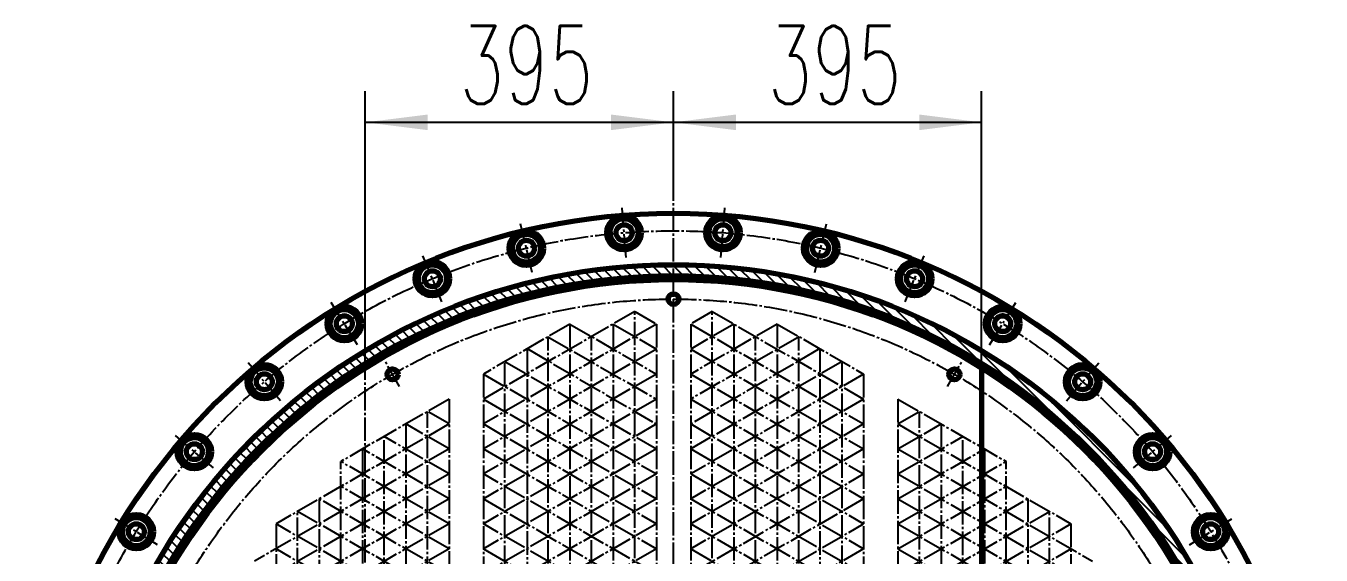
# Model space of a CAD drawing. Header units: millimetres. Extents: x -5940 to 5940, y -8410 to 8410.
# Drawn here: x -3833 to -2173, y -4803 to -4125 of the extents above; entities that cross this region are included whole.
import ezdxf

# ---------------------------------------------------------------- set-up
doc = ezdxf.new("R2010")
doc.units = ezdxf.units.MM
doc.linetypes.add('EB_DASHDOT', pattern=[39, 30, -3, 3, -3])
for name, color, linetype, lineweight in [('CAXA0', 7, 'Continuous', 70), ('CAXA1', 1, 'EB_DASHDOT', 25), ('CAXA3', 4, 'Continuous', 25), ('CAXA4', 3, 'Continuous', 25), ('CAXA5', 51, 'Continuous', 25)]:
    doc.layers.add(name, color=color, linetype=linetype, lineweight=lineweight)
doc.styles.add('机械', font='txt', dxfattribs={"width": 0.667, "bigfont": 'gbcbig.shx'})
doc.dimstyles.new('机械(5)', dxfattribs={"dimscale": 20, "dimtxt": 5, "dimasz": 4, "dimexe": 2, "dimexo": 0, "dimtad": 1, "dimdec": 1, "dimdsep": 46, "dimtxsty": '机械', "dimcen": 0, "dimdle": 5, "dimclrd": 256, "dimclre": 256, "dimclrt": 3, "dimazin": 2, "dimtfac": 1, "dimtdec": 3, "dimtmove": 0, "dimatfit": 3, "dimfxl": 0, "dimtolj": 1, "dimtzin": 0, "dimarcsym": 0})

# ---------------------------------------------------------------- blocks, each defined once
blk = doc.blocks.new('CAXBLOCK46')
at = {"layer": 'CAXA0', "color": 0, "linetype": 'Continuous', "lineweight": 25}
for p, q in [((-3030.6, -4445.4), (-3044.1, -4432)), ((-3017.5, -4445.1), (-3031.2, -4431.4)), ((-3004.2, -4444.9), (-3018.1, -4431.1)), ((-3003.5, -4432.2), (-3004.7, -4430.9)), ((-2990.6, -4445), (-3003.5, -4432.2)), ((-2976.8, -4445.4), (-2991.2, -4431)), ((-2962.7, -4446), (-2977.3, -4431.4)), ((-2948.3, -4447), (-2963.3, -4432)), ((-3151.2, -4459.6), (-3163, -4447.8)), ((-3139.9, -4457.4), (-3151.8, -4445.5)), ((-3128.4, -4455.4), (-3140.5, -4443.3)), ((-3116.8, -4453.5), (-3129, -4441.3)), ((-3105.1, -4451.8), (-3117.4, -4439.5)), ((-3093.1, -4450.3), (-3105.6, -4437.8)), ((-3081, -4448.9), (-3093.7, -4436.3)), ((-3068.7, -4447.8), (-3081.6, -4434.9)), ((-3056.2, -4446.8), (-3069.2, -4433.8)), ((-3043.5, -4446), (-3056.8, -4432.8)), ((-2933.6, -4448.2), (-2948.9, -4432.9)), ((-2918.6, -4449.7), (-2934.2, -4434.1)), ((-2903.2, -4451.7), (-2919.3, -4435.6)), ((-2887.4, -4454), (-2903.9, -4437.4)), ((-2871.2, -4456.7), (-2888.2, -4439.7)), ((-2854.6, -4459.8), (-2872.1, -4442.3)), ((-2837.4, -4463.5), (-2855.6, -4445.4)), ((-3215.9, -4475.6), (-3227.2, -4464.4)), ((-3205.5, -4472.6), (-3216.8, -4461.3)), ((-3194.9, -4469.8), (-3206.3, -4458.3)), ((-3184.2, -4467), (-3195.7, -4455.5)), ((-3173.3, -4464.4), (-3184.9, -4452.8)), ((-3162.3, -4461.9), (-3174, -4450.2)), ((-2819.7, -4467.8), (-2838.5, -4448.9)), ((-2801.3, -4472.7), (-2821, -4453)), ((-2782.2, -4478.3), (-2802.8, -4457.7)), ((-2762.3, -4484.7), (-2783.9, -4463.1)), ((-3266.4, -4492.5), (-3277.3, -4481.7)), ((-3256.6, -4488.9), (-3267.5, -4478)), ((-3246.6, -4485.4), (-3257.6, -4474.4)), ((-3236.5, -4482), (-3247.6, -4471)), ((-3226.3, -4478.8), (-3237.4, -4467.6)), ((-2741.4, -4492.2), (-2764.3, -4469.3)), ((-2719.3, -4500.8), (-2743.7, -4476.4)), ((-3304.7, -4508.1), (-3315.3, -4497.5)), ((-3295.3, -4504), (-3306, -4493.4)), ((-3285.8, -4500.1), (-3296.5, -4489.4)), ((-3276.2, -4496.3), (-3286.9, -4485.5)), ((-2695.7, -4511), (-2722, -4484.7)), ((-2670.1, -4523.1), (-2699, -4494.2)), ((-3341.4, -4525.3), (-3351.8, -4514.9)), ((-3332.4, -4520.9), (-3342.8, -4510.4)), ((-3323.3, -4516.5), (-3333.8, -4506)), ((-3314, -4512.2), (-3324.6, -4501.7)), ((-2641.9, -4537.8), (-2674.2, -4505.5)), ((-3367.8, -4539.3), (-3378.1, -4529.1)), ((-3359.1, -4534.6), (-3369.4, -4524.3)), ((-3350.3, -4529.9), (-3360.6, -4519.5)), ((-2609.5, -4556.7), (-2647.1, -4519.1)), ((-3393.3, -4554.2), (-3403.5, -4544)), ((-3384.9, -4549.2), (-3395.1, -4538.9)), ((-3376.4, -4544.2), (-3386.6, -4534)), ((-2569.7, -4583.1), (-2616.8, -4536)), ((-3418, -4569.9), (-3428.1, -4559.8)), ((-3409.9, -4564.6), (-3420, -4554.5)), ((-3401.6, -4559.4), (-3411.8, -4549.2)), ((-2502.8, -4636.5), (-2580.9, -4558.4)), ((-3441.9, -4586.4), (-3451.9, -4576.4)), ((-3434, -4580.8), (-3444.1, -4570.8)), ((-3426.1, -4575.3), (-3436.2, -4565.3)), ((-3465, -4603.8), (-3475, -4593.8)), ((-3457.4, -4597.9), (-3467.4, -4587.9)), ((-3449.7, -4592.1), (-3459.7, -4582.1)), ((-2402, -4723.9), (-2532.4, -4593.4)), ((-3487.3, -4621.9), (-3497.2, -4611.9)), ((-3480, -4615.7), (-3489.9, -4605.8)), ((-3472.5, -4609.7), (-3482.5, -4599.7)), ((-3508.8, -4640.8), (-3518.7, -4630.8)), ((-3501.7, -4634.4), (-3511.7, -4624.5)), ((-3494.6, -4628.1), (-3504.5, -4618.1)), ((-3522.8, -4653.8), (-3532.7, -4643.9)), ((-3515.8, -4647.2), (-3525.7, -4637.3)), ((-3543, -4673.9), (-3552.9, -4664)), ((-3536.3, -4667.1), (-3546.2, -4657.2)), ((-3529.6, -4660.4), (-3539.5, -4650.5)), ((-3556.1, -4687.8), (-3566, -4677.9)), ((-3549.6, -4680.8), (-3559.5, -4670.9)), ((-3568.8, -4702), (-3578.7, -4692.1)), ((-3562.5, -4694.9), (-3572.4, -4685)), ((-2367, -4772.3), (-2445, -4694.3)), ((-3587.2, -4724), (-3597.2, -4714.1)), ((-3581.1, -4716.6), (-3591.1, -4706.7)), ((-3575, -4709.3), (-3584.9, -4699.4)), ((-3599.1, -4739.1), (-3609, -4729.1)), ((-3593.2, -4731.5), (-3603.1, -4721.6)), ((-3610.6, -4754.5), (-3620.6, -4744.5)), ((-3604.9, -4746.8), (-3614.9, -4736.8)), ((-3621.7, -4770.3), (-3631.8, -4760.3)), ((-3616.2, -4762.4), (-3626.2, -4752.4)), ((-2344.6, -4808.2), (-2391.6, -4761.1)), ((-3632.5, -4786.5), (-3642.6, -4776.4)), ((-3627.2, -4778.4), (-3637.2, -4768.3)), ((-3642.9, -4803), (-3653.1, -4792.8)), ((-3637.8, -4794.7), (-3647.9, -4784.6)), ((-3653, -4819.9), (-3663.2, -4809.7)), ((-3648, -4811.4), (-3658.2, -4801.2)), ((-2327.6, -4838.6), (-2365.2, -4801)), ((-3662.6, -4837.2), (-3673, -4826.9)), ((-3657.9, -4828.5), (-3668.1, -4818.2)), ((-3671.9, -4854.8), (-3682.3, -4844.4)), ((-3667.3, -4846), (-3677.7, -4835.6)), ((-2314.1, -4865.7), (-2346.4, -4833.3)), ((-3680.8, -4872.9), (-3691.3, -4862.4)), ((-3676.4, -4863.8), (-3686.9, -4853.4)), ((-2302.8, -4890.4), (-2331.6, -4861.6)), ((-3685.1, -4882.1), (-3695.6, -4871.5)), ((-3693.4, -4900.7), (-3704, -4890.1)), ((-3689.3, -4891.4), (-3699.9, -4880.8)), ((-2293.2, -4913.5), (-2319.5, -4887.1)), ((-3701.2, -4919.8), (-3712, -4909.1)), ((-3697.3, -4910.2), (-3708, -4899.5)), ((-2285, -4935.1), (-2309.4, -4910.7)), ((-3708.6, -4939.4), (-3719.5, -4928.5)), ((-3705, -4929.6), (-3715.8, -4918.7)), ((-3712.1, -4949.3), (-3723.1, -4938.4)), ((-2277.9, -4955.7), (-2300.7, -4932.9)), ((-3718.8, -4969.6), (-3729.9, -4958.5)), ((-3715.5, -4959.4), (-3726.6, -4948.3)), ((-2271.7, -4975.4), (-2293.3, -4953.8)), ((-3725, -4990.3), (-3736.3, -4979)), ((-3722, -4979.9), (-3733.2, -4968.7)), ((-2266.3, -4994.2), (-2286.8, -4973.7)), ((-3727.9, -5000.9), (-3739.3, -4989.5)), ((-2261.6, -5012.4), (-2281.2, -4992.8)), ((-3733.4, -5022.4), (-3744.9, -5010.8)), ((-3730.7, -5011.6), (-3742.2, -5000.1)), ((-2257.5, -5030), (-2276.3, -5011.2)), ((-3735.9, -5033.4), (-3747.6, -5021.7)), ((-2253.9, -5047), (-2272.1, -5028.9)), ((-3740.4, -5055.7), (-3752.4, -5043.8)), ((-3738.2, -5044.5), (-3750, -5032.7)), ((-2250.8, -5063.6), (-2268.4, -5046)), ((-3742.5, -5067.1), (-3754.6, -5055.1)), ((-2248.2, -5079.7), (-2265.2, -5062.7)), ((-3746.1, -5090.4), (-3758.5, -5078.1)), ((-3744.4, -5078.7), (-3756.6, -5066.5)), ((-2246, -5095.4), (-2262.5, -5078.9)), ((-3747.7, -5102.3), (-3760.2, -5089.8)), ((-2244.1, -5110.7), (-2260.2, -5094.6)), ((-3749.1, -5114.4), (-3761.8, -5101.8)), ((-2242.6, -5125.7), (-2258.3, -5110)), ((-3751.4, -5139.1), (-3764.4, -5126.1)), ((-3750.3, -5126.6), (-3763.1, -5113.8)), ((-2241.4, -5140.4), (-2256.7, -5125)), ((-3752.2, -5151.7), (-3765.4, -5138.5)), ((-2240.5, -5154.7), (-2255.5, -5139.7)), ((-3752.8, -5164.5), (-3766.2, -5151.2)), ((-2239.9, -5168.8), (-2254.6, -5154.1)), ((-3753.5, -5190.9), (-3767.3, -5177.1)), ((-3753.3, -5177.6), (-3766.8, -5164)), ((-2239.6, -5182.6), (-2253.9, -5168.2)), ((-3762.9, -5194.9), (-3767.5, -5190.4)), ((-3753.4, -5204.4), (-3762.9, -5194.9)), ((-2240.7, -5194.9), (-2253.6, -5182.1)), ((-2239.6, -5209.5), (-2253.5, -5195.7)), ((-2239.5, -5196.2), (-2240.7, -5194.9)), ((-3753.1, -5218.2), (-3767.4, -5203.9)), ((-2240, -5222.6), (-2253.6, -5209)), ((-3752.5, -5232.2), (-3767.1, -5217.6)), ((-2240.5, -5235.5), (-2254, -5222.1)), ((-3751.7, -5246.5), (-3766.6, -5231.6)), ((-2241.3, -5248.2), (-2254.5, -5235)), ((-3750.5, -5261.2), (-3765.8, -5245.9)), ((-3749.1, -5276.1), (-3764.6, -5260.5)), ((-2243.5, -5273), (-2256.3, -5260.2)), ((-2242.3, -5260.7), (-2255.3, -5247.7)), ((-3747.2, -5291.4), (-3763.2, -5275.4)), ((-2244.8, -5285.1), (-2257.5, -5272.5)), ((-3745, -5307.1), (-3761.4, -5290.7)), ((-2246.3, -5297.1), (-2258.8, -5284.6)), ((-3742.4, -5323.1), (-3759.3, -5306.3)), ((-2249.9, -5320.5), (-2262.1, -5308.3)), ((-2248, -5308.9), (-2260.4, -5296.5)), ((-3739.4, -5339.7), (-3756.8, -5322.3)), ((-2251.9, -5332), (-2263.9, -5319.9)), ((-3735.8, -5356.7), (-3753.8, -5338.7)), ((-2256.3, -5354.5), (-2268.2, -5342.6)), ((-2254, -5343.3), (-2266, -5331.3)), ((-3731.7, -5374.3), (-3750.4, -5355.6)), ((-2258.7, -5365.5), (-2270.5, -5353.8)), ((-3727, -5392.5), (-3746.4, -5373)), ((-2264, -5387.1), (-2275.6, -5375.6)), ((-2261.3, -5376.4), (-2272.9, -5364.8)), ((-3721.6, -5411.4), (-3741.9, -5391.1)), ((-2266.9, -5397.8), (-2278.3, -5386.3)), ((-3715.3, -5431.1), (-3736.6, -5409.8)), ((-2273, -5418.6), (-2284.2, -5407.4)), ((-2269.9, -5408.3), (-2281.2, -5396.9)), ((-2279.5, -5439), (-2290.6, -5427.9)), ((-2276.2, -5428.9), (-2287.3, -5417.7)), ((-3708.1, -5451.7), (-3730.7, -5429.2)), ((-2283, -5449), (-2294, -5438)), ((-3699.8, -5473.5), (-3723.8, -5449.5)), ((-2290.2, -5468.7), (-2301.1, -5457.9)), ((-2286.5, -5458.9), (-2297.5, -5448)), ((-3690, -5496.8), (-3715.9, -5470.9)), ((-2297.9, -5488), (-2308.6, -5477.2)), ((-2294, -5478.4), (-2304.8, -5467.6)), ((-3678.5, -5521.8), (-3706.7, -5493.6)), ((-2301.9, -5497.4), (-2312.6, -5486.8)), ((-2310.2, -5516.1), (-2320.8, -5505.5)), ((-2306, -5506.8), (-2316.6, -5496.2)), ((-3664.5, -5549.3), (-3695.8, -5517.9)), ((-2319, -5534.3), (-2329.4, -5523.8)), ((-2314.5, -5525.2), (-2325.1, -5514.7)), ((-3646.8, -5580.4), (-3682.9, -5544.3)), ((-2328.1, -5552.1), (-2338.5, -5541.7)), ((-2323.5, -5543.2), (-2333.9, -5532.8)), ((-2337.6, -5569.5), (-2347.9, -5559.2)), ((-2332.8, -5560.8), (-2343.1, -5550.5)), ((-3622.9, -5617.8), (-3666.9, -5573.8)), ((-2347.5, -5586.6), (-2357.7, -5576.4)), ((-2342.5, -5578.1), (-2352.7, -5567.8)), ((-2357.7, -5603.3), (-2367.9, -5593.1)), ((-2352.6, -5595), (-2362.8, -5584.8)), ((-3582.2, -5671.9), (-3646.2, -5608)), ((-2368.4, -5619.6), (-2378.5, -5609.5)), ((-2363, -5611.5), (-2373.1, -5601.3)), ((-2379.3, -5635.5), (-2389.4, -5625.5)), ((-2373.8, -5627.6), (-2383.9, -5617.5)), ((-2390.7, -5651.2), (-2400.7, -5641.2)), ((-2384.9, -5643.4), (-2395, -5633.4)), ((-3460.4, -5807.2), (-3615.7, -5651.9)), ((-2402.3, -5666.4), (-2412.3, -5656.5)), ((-2396.4, -5658.8), (-2406.4, -5648.9)), ((-2414.3, -5681.4), (-2424.3, -5671.4)), ((-2408.3, -5673.9), (-2418.2, -5664)), ((-2433, -5703.1), (-2442.9, -5693.2)), ((-2426.7, -5695.9), (-2436.6, -5686)), ((-2420.5, -5688.7), (-2430.4, -5678.8)), ((-2445.9, -5717.2), (-2455.8, -5707.3)), ((-2439.4, -5710.2), (-2449.3, -5700.3)), ((-2459.1, -5730.9), (-2469, -5721)), ((-2452.4, -5724.1), (-2462.3, -5714.2)), ((-2479.5, -5750.9), (-2489.4, -5741)), ((-2472.6, -5744.3), (-2482.5, -5734.4)), ((-2465.8, -5737.7), (-2475.7, -5727.8)), ((-2493.5, -5763.8), (-2503.4, -5753.9)), ((-2486.5, -5757.4), (-2496.4, -5747.5)), ((-3416.5, -5837.6), (-3480.5, -5773.7)), ((-2515.2, -5782.5), (-2525.2, -5772.6)), ((-2507.9, -5776.4), (-2517.8, -5766.5)), ((-2500.7, -5770.2), (-2510.6, -5760.2)), ((-2537.7, -5800.5), (-2547.7, -5790.5)), ((-2530.1, -5794.6), (-2540.1, -5784.6)), ((-2522.6, -5788.6), (-2532.6, -5778.7)), ((-2560.9, -5817.7), (-2570.9, -5807.6)), ((-2553.1, -5812), (-2563.1, -5802)), ((-2545.3, -5806.3), (-2555.3, -5796.3)), ((-3382.3, -5858.4), (-3426.4, -5814.3)), ((-2584.9, -5834.1), (-2595, -5824)), ((-2576.8, -5828.7), (-2586.9, -5818.6)), ((-2568.8, -5823.2), (-2578.9, -5813.2)), ((-3352.9, -5874.3), (-3388.9, -5838.3)), ((-2609.7, -5849.7), (-2620, -5839.5)), ((-2601.4, -5844.6), (-2611.6, -5834.4)), ((-2593.1, -5839.4), (-2603.2, -5829.2)), ((-3326.5, -5887.3), (-3357.8, -5855.9)), ((-2644.1, -5869.1), (-2654.5, -5858.8)), ((-2635.4, -5864.4), (-2645.7, -5854.1)), ((-2626.8, -5859.6), (-2637, -5849.3)), ((-2618.2, -5854.7), (-2628.4, -5844.4)), ((-3302.2, -5898.1), (-3330.3, -5869.9)), ((-2670.9, -5882.8), (-2681.4, -5872.3)), ((-2661.9, -5878.3), (-2672.4, -5867.9)), ((-2653, -5873.8), (-2663.4, -5863.4)), ((-3279.5, -5907.3), (-3305.3, -5881.5)), ((-3258.1, -5915.2), (-3282.1, -5891.2)), ((-2717.6, -5903.4), (-2728.4, -5892.7)), ((-2708.1, -5899.5), (-2718.8, -5888.8)), ((-2698.6, -5895.5), (-2709.3, -5884.8)), ((-2689.3, -5891.3), (-2699.9, -5880.7)), ((-2680.1, -5887.1), (-2690.6, -5876.6)), ((-3237.7, -5922.1), (-3260.3, -5899.6)), ((-3218.3, -5928.1), (-3239.6, -5906.8)), ((-2756.9, -5918), (-2767.9, -5907)), ((-2746.9, -5914.6), (-2757.9, -5903.6)), ((-2737, -5911), (-2747.9, -5900)), ((-2727.3, -5907.2), (-2738.1, -5896.4)), ((-3199.6, -5933.3), (-3219.9, -5913)), ((-3181.6, -5937.9), (-3201, -5918.4)), ((-3164.1, -5941.8), (-3182.8, -5923.2)), ((-2819.3, -5936.4), (-2830.9, -5924.8)), ((-2808.6, -5933.7), (-2820.1, -5922.2)), ((-2798, -5930.8), (-2809.4, -5919.4)), ((-2787.6, -5927.8), (-2798.9, -5916.5)), ((-2777.2, -5924.7), (-2788.4, -5913.4)), ((-2767, -5921.4), (-2778.1, -5910.3)), ((-3147.2, -5945.3), (-3165.2, -5927.3)), ((-3130.8, -5948.2), (-3148.2, -5930.8)), ((-3114.8, -5950.8), (-3131.7, -5933.9)), ((-3099.2, -5952.9), (-3115.6, -5936.5)), ((-3084, -5954.7), (-3099.9, -5938.7)), ((-3069.1, -5956.1), (-3084.6, -5940.5)), ((-3054.5, -5957.2), (-3069.7, -5942)), ((-2922.4, -5954.6), (-2935.2, -5941.8)), ((-2910.3, -5953.2), (-2922.9, -5940.6)), ((-2898.4, -5951.7), (-2910.9, -5939.2)), ((-2886.6, -5949.9), (-2899, -5937.6)), ((-2875, -5948.1), (-2887.2, -5935.9)), ((-2863.6, -5946), (-2875.7, -5934)), ((-2852.3, -5943.8), (-2864.3, -5931.9)), ((-2841.2, -5941.5), (-2853, -5929.7)), ((-2830.2, -5939), (-2841.9, -5927.3)), ((-3040.2, -5958), (-3055.1, -5943.1)), ((-3026.2, -5958.6), (-3040.8, -5944)), ((-3012.4, -5958.9), (-3026.7, -5944.6)), ((-3003.5, -5954.3), (-3012.9, -5944.9)), ((-2998.9, -5958.9), (-3003.5, -5954.3)), ((-2985.6, -5958.7), (-2999.4, -5944.9)), ((-2972.6, -5958.3), (-2986.1, -5944.7)), ((-2959.7, -5957.7), (-2973.1, -5944.3)), ((-2947.1, -5956.8), (-2960.2, -5943.7)), ((-2934.6, -5955.8), (-2947.6, -5942.8))]:
    blk.add_line(p, q, dxfattribs=at)
blk = doc.blocks.new('CAXBLOCK47', base_point=(-3066.8, -4389.9))
at = {"layer": 'CAXA0'}
for p, q in [((-3068.5, -4369.2), (-3085.6, -4381)), ((-3085.6, -4381), (-3083.9, -4401.7)), ((-3068.5, -4369.2), (-3049.7, -4378.1)), ((-3049.7, -4378.1), (-3048.1, -4398.9)), ((-3065.2, -4410.6), (-3048.1, -4398.9)), ((-3065.2, -4410.6), (-3083.9, -4401.7))]:
    blk.add_line(p, q, dxfattribs=at)
for radius in [22, 18, 10.2]:
    blk.add_circle((-3066.8, -4389.9), radius, dxfattribs=at)
at = {"layer": 'CAXA1', "linetype": 'EB_DASHDOT', "lineweight": 25}
blk.add_line((-3064.3, -4421.8), (-3069.3, -4358), dxfattribs=at)
at = {"layer": 'CAXA3'}
blk.add_arc((-3066.8, -4389.9), 12, 261.3596, 172.6663, dxfattribs=at)
blk = doc.blocks.new('CAXBLOCK48', base_point=(-3192, -4409.7))
at = {"layer": 'CAXA0'}
for p, q in [((-3196.8, -4389.5), (-3211.9, -4403.8)), ((-3196.8, -4389.5), (-3176.9, -4395.4)), ((-3176.9, -4395.4), (-3172, -4415.6)), ((-3211.9, -4403.8), (-3207, -4424)), ((-3187.1, -4429.9), (-3207, -4424)), ((-3187.1, -4429.9), (-3172, -4415.6))]:
    blk.add_line(p, q, dxfattribs=at)
for radius in [22, 18, 10.2]:
    blk.add_circle((-3192, -4409.7), radius, dxfattribs=at)
at = {"layer": 'CAXA1', "linetype": 'EB_DASHDOT', "lineweight": 25}
blk.add_line((-3184.5, -4440.8), (-3199.4, -4378.6), dxfattribs=at)
at = {"layer": 'CAXA3'}
blk.add_arc((-3192, -4409.7), 12, 270.3596, 181.6663, dxfattribs=at)
blk = doc.blocks.new('CAXBLOCK49', base_point=(-3312.5, -4448.9))
at = {"layer": 'CAXA0'}
for p, q in [((-3320.4, -4429.7), (-3333.1, -4446.2)), ((-3320.4, -4429.7), (-3299.8, -4432.4)), ((-3333.1, -4446.2), (-3325.1, -4465.4)), ((-3299.8, -4432.4), (-3291.9, -4451.6)), ((-3304.5, -4468.1), (-3325.1, -4465.4)), ((-3304.5, -4468.1), (-3291.9, -4451.6))]:
    blk.add_line(p, q, dxfattribs=at)
for radius in [22, 18, 10.2]:
    blk.add_circle((-3312.5, -4448.9), radius, dxfattribs=at)
at = {"layer": 'CAXA1', "linetype": 'EB_DASHDOT', "lineweight": 25}
blk.add_line((-3300.2, -4478.5), (-3324.7, -4419.3), dxfattribs=at)
at = {"layer": 'CAXA3'}
blk.add_arc((-3312.5, -4448.9), 12, 279.3596, 190.6663, dxfattribs=at)
blk = doc.blocks.new('CAXBLOCK50', base_point=(-3425.4, -4506.4))
at = {"layer": 'CAXA0'}
for p, q in [((-3436.2, -4488.7), (-3446.2, -4507)), ((-3436.2, -4488.7), (-3415.5, -4488.1)), ((-3415.5, -4488.1), (-3404.6, -4505.9)), ((-3446.2, -4507), (-3435.3, -4524.7)), ((-3414.5, -4524.1), (-3404.6, -4505.9)), ((-3414.5, -4524.1), (-3435.3, -4524.7))]:
    blk.add_line(p, q, dxfattribs=at)
for radius in [22, 18, 10.2]:
    blk.add_circle((-3425.4, -4506.4), radius, dxfattribs=at)
at = {"layer": 'CAXA1', "linetype": 'EB_DASHDOT', "lineweight": 25}
blk.add_line((-3408.7, -4533.7), (-3442.1, -4479.1), dxfattribs=at)
at = {"layer": 'CAXA3'}
blk.add_arc((-3425.4, -4506.4), 12, 288.3596, 199.6663, dxfattribs=at)
blk = doc.blocks.new('CAXBLOCK51', base_point=(-3527.9, -4580.9))
at = {"layer": 'CAXA0'}
for p, q in [((-3541.4, -4565.1), (-3521, -4561.3)), ((-3521, -4561.3), (-3507.5, -4577.1)), ((-3541.4, -4565.1), (-3548.3, -4584.7)), ((-3514.4, -4596.7), (-3507.5, -4577.1)), ((-3548.3, -4584.7), (-3534.8, -4600.5)), ((-3514.4, -4596.7), (-3534.8, -4600.5))]:
    blk.add_line(p, q, dxfattribs=at)
for radius in [22, 18, 10.2]:
    blk.add_circle((-3527.9, -4580.9), radius, dxfattribs=at)
at = {"layer": 'CAXA1', "linetype": 'EB_DASHDOT', "lineweight": 25}
blk.add_line((-3507.1, -4605.2), (-3548.7, -4556.6), dxfattribs=at)
at = {"layer": 'CAXA3'}
blk.add_arc((-3527.9, -4580.9), 12, 297.3596, 208.6663, dxfattribs=at)
blk = doc.blocks.new('CAXBLOCK52', base_point=(-3617.5, -4670.5))
at = {"layer": 'CAXA0'}
for p, q in [((-3633.3, -4657), (-3637.1, -4677.4)), ((-3633.3, -4657), (-3613.7, -4650.1)), ((-3613.7, -4650.1), (-3597.9, -4663.6)), ((-3601.7, -4684), (-3597.9, -4663.6)), ((-3637.1, -4677.4), (-3621.3, -4690.9)), ((-3601.7, -4684), (-3621.3, -4690.9))]:
    blk.add_line(p, q, dxfattribs=at)
for radius in [22, 18, 10.2]:
    blk.add_circle((-3617.5, -4670.5), radius, dxfattribs=at)
at = {"layer": 'CAXA1', "linetype": 'EB_DASHDOT', "lineweight": 25}
blk.add_line((-3593.2, -4691.3), (-3641.8, -4649.7), dxfattribs=at)
at = {"layer": 'CAXA3'}
blk.add_arc((-3617.5, -4670.5), 12, 306.3596, 217.6663, dxfattribs=at)
blk = doc.blocks.new('CAXBLOCK53', base_point=(-3692, -4773))
at = {"layer": 'CAXA0'}
for p, q in [((-3709.7, -4762.1), (-3710.2, -4782.9)), ((-3709.7, -4762.1), (-3691.4, -4752.2)), ((-3691.4, -4752.2), (-3673.7, -4763.1)), ((-3674.2, -4783.9), (-3673.7, -4763.1)), ((-3710.2, -4782.9), (-3692.5, -4793.8)), ((-3674.2, -4783.9), (-3692.5, -4793.8))]:
    blk.add_line(p, q, dxfattribs=at)
for radius in [22, 18, 10.2]:
    blk.add_circle((-3692, -4773), radius, dxfattribs=at)
at = {"layer": 'CAXA1', "linetype": 'EB_DASHDOT', "lineweight": 25}
blk.add_line((-3664.7, -4789.7), (-3719.3, -4756.3), dxfattribs=at)
at = {"layer": 'CAXA3'}
blk.add_arc((-3692, -4773), 12, 315.3596, 226.6663, dxfattribs=at)
blk = doc.blocks.new('CAXBLOCK74', base_point=(-2315, -4773))
at = {"layer": 'CAXA0'}
for p, q in [((-2315.5, -4752.2), (-2333.2, -4763.1)), ((-2332.7, -4783.9), (-2333.2, -4763.1)), ((-2297.2, -4762.1), (-2315.5, -4752.2)), ((-2297.2, -4762.1), (-2296.7, -4782.9)), ((-2332.7, -4783.9), (-2314.4, -4793.8)), ((-2296.7, -4782.9), (-2314.4, -4793.8))]:
    blk.add_line(p, q, dxfattribs=at)
for radius in [22, 18, 10.2]:
    blk.add_circle((-2315, -4773), radius, dxfattribs=at)
at = {"layer": 'CAXA1', "linetype": 'EB_DASHDOT', "lineweight": 25}
blk.add_line((-2342.2, -4789.7), (-2287.7, -4756.3), dxfattribs=at)
at = {"layer": 'CAXA3'}
blk.add_arc((-2315, -4773), 12, 198.3596, 109.6663, dxfattribs=at)
blk = doc.blocks.new('CAXBLOCK75', base_point=(-2389.4, -4670.5))
at = {"layer": 'CAXA0'}
for p, q in [((-2393.2, -4650.1), (-2409, -4663.6)), ((-2405.2, -4684), (-2409, -4663.6)), ((-2373.6, -4657), (-2393.2, -4650.1)), ((-2373.6, -4657), (-2369.8, -4677.4)), ((-2369.8, -4677.4), (-2385.6, -4690.9)), ((-2405.2, -4684), (-2385.6, -4690.9))]:
    blk.add_line(p, q, dxfattribs=at)
for radius in [22, 18, 10.2]:
    blk.add_circle((-2389.4, -4670.5), radius, dxfattribs=at)
at = {"layer": 'CAXA1', "linetype": 'EB_DASHDOT', "lineweight": 25}
blk.add_line((-2413.8, -4691.3), (-2365.1, -4649.7), dxfattribs=at)
at = {"layer": 'CAXA3'}
blk.add_arc((-2389.4, -4670.5), 12, 207.3596, 118.6663, dxfattribs=at)
blk = doc.blocks.new('CAXBLOCK76', base_point=(-2479, -4580.9))
at = {"layer": 'CAXA0'}
for p, q in [((-2486, -4561.3), (-2499.5, -4577.1)), ((-2465.5, -4565.1), (-2486, -4561.3)), ((-2492.5, -4596.7), (-2499.5, -4577.1)), ((-2465.5, -4565.1), (-2458.6, -4584.7)), ((-2492.5, -4596.7), (-2472.1, -4600.5)), ((-2458.6, -4584.7), (-2472.1, -4600.5))]:
    blk.add_line(p, q, dxfattribs=at)
for radius in [22, 18, 10.2]:
    blk.add_circle((-2479, -4580.9), radius, dxfattribs=at)
at = {"layer": 'CAXA1', "linetype": 'EB_DASHDOT', "lineweight": 25}
blk.add_line((-2499.8, -4605.2), (-2458.3, -4556.6), dxfattribs=at)
at = {"layer": 'CAXA3'}
blk.add_arc((-2479, -4580.9), 12, 216.3596, 127.6663, dxfattribs=at)
blk = doc.blocks.new('CAXBLOCK77', base_point=(-2581.5, -4506.4))
at = {"layer": 'CAXA0'}
for p, q in [((-2591.5, -4488.1), (-2602.3, -4505.9)), ((-2570.7, -4488.7), (-2591.5, -4488.1)), ((-2570.7, -4488.7), (-2560.8, -4507)), ((-2592.4, -4524.1), (-2602.3, -4505.9)), ((-2560.8, -4507), (-2571.6, -4524.7)), ((-2592.4, -4524.1), (-2571.6, -4524.7))]:
    blk.add_line(p, q, dxfattribs=at)
for radius in [22, 18, 10.2]:
    blk.add_circle((-2581.5, -4506.4), radius, dxfattribs=at)
at = {"layer": 'CAXA1', "linetype": 'EB_DASHDOT', "lineweight": 25}
blk.add_line((-2598.3, -4533.7), (-2564.8, -4479.1), dxfattribs=at)
at = {"layer": 'CAXA3'}
blk.add_arc((-2581.5, -4506.4), 12, 225.3596, 136.6663, dxfattribs=at)
blk = doc.blocks.new('CAXBLOCK78', base_point=(-2694.4, -4448.9))
at = {"layer": 'CAXA0'}
for p, q in [((-2686.5, -4429.7), (-2707.1, -4432.4)), ((-2686.5, -4429.7), (-2673.8, -4446.2)), ((-2707.1, -4432.4), (-2715.1, -4451.6)), ((-2673.8, -4446.2), (-2681.8, -4465.4)), ((-2702.4, -4468.1), (-2715.1, -4451.6)), ((-2702.4, -4468.1), (-2681.8, -4465.4))]:
    blk.add_line(p, q, dxfattribs=at)
for radius in [22, 18, 10.2]:
    blk.add_circle((-2694.4, -4448.9), radius, dxfattribs=at)
at = {"layer": 'CAXA1', "linetype": 'EB_DASHDOT', "lineweight": 25}
blk.add_line((-2706.7, -4478.5), (-2682.2, -4419.3), dxfattribs=at)
at = {"layer": 'CAXA3'}
blk.add_arc((-2694.4, -4448.9), 12, 234.3596, 145.6663, dxfattribs=at)
blk = doc.blocks.new('CAXBLOCK79', base_point=(-2815, -4409.7))
at = {"layer": 'CAXA0'}
for p, q in [((-2830, -4395.4), (-2834.9, -4415.6)), ((-2810.1, -4389.5), (-2830, -4395.4)), ((-2810.1, -4389.5), (-2795, -4403.8)), ((-2795, -4403.8), (-2799.9, -4424)), ((-2819.8, -4429.9), (-2834.9, -4415.6)), ((-2819.8, -4429.9), (-2799.9, -4424))]:
    blk.add_line(p, q, dxfattribs=at)
for radius in [22, 18, 10.2]:
    blk.add_circle((-2815, -4409.7), radius, dxfattribs=at)
at = {"layer": 'CAXA1', "linetype": 'EB_DASHDOT', "lineweight": 25}
blk.add_line((-2822.4, -4440.8), (-2807.5, -4378.6), dxfattribs=at)
at = {"layer": 'CAXA3'}
blk.add_arc((-2815, -4409.7), 12, 243.3596, 154.6663, dxfattribs=at)
blk = doc.blocks.new('CAXBLOCK80', base_point=(-2940.1, -4389.9))
at = {"layer": 'CAXA0'}
for p, q in [((-2957.2, -4378.1), (-2958.9, -4398.9)), ((-2938.5, -4369.2), (-2957.2, -4378.1)), ((-2938.5, -4369.2), (-2921.3, -4381)), ((-2921.3, -4381), (-2923, -4401.7)), ((-2941.7, -4410.6), (-2958.9, -4398.9)), ((-2941.7, -4410.6), (-2923, -4401.7))]:
    blk.add_line(p, q, dxfattribs=at)
for radius in [22, 18, 10.2]:
    blk.add_circle((-2940.1, -4389.9), radius, dxfattribs=at)
at = {"layer": 'CAXA1', "linetype": 'EB_DASHDOT', "lineweight": 25}
blk.add_line((-2942.6, -4421.8), (-2937.6, -4358), dxfattribs=at)
at = {"layer": 'CAXA3'}
blk.add_arc((-2940.1, -4389.9), 12, 252.3596, 163.6663, dxfattribs=at)
blk = doc.blocks.new('CAXBLOCK81', base_point=(-4185.8, -4812.8))
at = {"layer": 'CAXA0'}
blk.add_circle((-3003.5, -5194.9), 745, dxfattribs=at)
blk = doc.blocks.new('*D146')
at = {"layer": 'CAXA4', "linetype": 'Continuous', "lineweight": 25}
for points in [[(-3398.5, -4248.4), (-3318.5, -4238.4), (-3318.5, -4258.4)], [(-3003.5, -4248.4), (-3083.5, -4238.4), (-3083.5, -4258.4)]]:
    blk.add_hatch(color=131, dxfattribs=at).paths.add_polyline_path(points, flags=0)
at = {"layer": 'CAXA4', "color": 131, "linetype": 'Continuous', "lineweight": 25}
for p, q in [((-3398.5, -4563.3), (-3398.5, -4208.4)), ((-3003.5, -4324.9), (-3003.5, -4208.4)), ((-3003.5, -4248.4), (-3398.5, -4248.4))]:
    blk.add_line(p, q, dxfattribs=at)
at = {"layer": 'CAXA4', "color": 3, "linetype": 'Continuous', "lineweight": 25, "insert": (-3277.7, -4124.8), "char_height": 100, "attachment_point": 1, "style": '机械'}
blk.add_mtext('395', dxfattribs=at)
blk = doc.blocks.new('*D147')
at = {"layer": 'CAXA4', "linetype": 'Continuous', "lineweight": 25}
for points in [[(-3003.5, -4248.4), (-2923.5, -4238.4), (-2923.5, -4258.4)], [(-2608.5, -4248.4), (-2688.5, -4238.4), (-2688.5, -4258.4)]]:
    blk.add_hatch(color=131, dxfattribs=at).paths.add_polyline_path(points, flags=0)
at = {"layer": 'CAXA4', "color": 131, "linetype": 'Continuous', "lineweight": 25}
for p, q in [((-3003.5, -4324.9), (-3003.5, -4208.4)), ((-2608.5, -4563.3), (-2608.5, -4208.4)), ((-2608.5, -4248.4), (-3003.5, -4248.4))]:
    blk.add_line(p, q, dxfattribs=at)
at = {"layer": 'CAXA4', "color": 3, "linetype": 'Continuous', "lineweight": 25, "insert": (-2882.7, -4124.8), "char_height": 100, "attachment_point": 1, "style": '机械'}
blk.add_mtext('395', dxfattribs=at)

msp = doc.modelspace()

# ---------------------------------------------------------------- linework, layer by layer
at = {"layer": 'CAXA0'}
msp.add_line((-2608.46, -5826.59), (-2608.46, -4563.26), dxfattribs=at)
for centre, radius in [((-3003.46, -5194.92), 830), ((-3003.46, -5194.92), 764), ((-3003.46, -5194.92), 750), ((-3003.46, -4474.92), 6.92), ((-3363.46, -4571.38), 6.92), ((-2643.46, -4571.38), 6.92)]:
    msp.add_circle(centre, radius, dxfattribs=at)
at = {"layer": 'CAXA1', "linetype": 'EB_DASHDOT', "lineweight": 25}
for p, q in [((-3003.46, -6064.92), (-3003.46, -4324.92)), ((-3053.18, -4490.96), (-3247.17, -4602.96)), ((-3053.18, -4490.96), (-3025.46, -4506.96)), ((-3053.18, -5898.89), (-3053.18, -4490.96)), ((-2953.75, -4490.96), (-2981.46, -4506.96)), ((-2953.75, -4490.96), (-2759.76, -4602.96)), ((-2953.75, -5898.89), (-2953.75, -4490.96)), ((-3025.46, -4506.96), (-3247.17, -4634.96)), ((-3136.32, -4506.96), (-3247.17, -4570.96)), ((-3136.32, -4506.96), (-3025.46, -4570.96)), ((-3136.32, -4506.96), (-3136.32, -5882.89)), ((-3080.89, -4506.96), (-3025.46, -4538.96)), ((-3080.89, -4506.96), (-3080.89, -5882.89)), ((-3025.46, -4506.96), (-3025.46, -5882.89)), ((-2981.46, -4506.96), (-2759.76, -4634.96)), ((-2870.61, -4506.96), (-2981.46, -4570.96)), ((-2981.46, -4506.96), (-2981.46, -5882.89)), ((-2926.04, -4506.96), (-2981.46, -4538.96)), ((-2926.04, -4506.96), (-2926.04, -5882.89)), ((-2870.61, -4506.96), (-2759.76, -4570.96)), ((-2870.61, -4506.96), (-2870.61, -5882.89)), ((-3164.56, -4523.26), (-3025.46, -4602.96)), ((-3164.03, -5866.89), (-3164.03, -4523.26)), ((-3108.6, -5866.89), (-3108.6, -4522.96)), ((-2842.36, -4523.26), (-2981.46, -4602.96)), ((-2898.33, -5866.89), (-2898.33, -4522.96)), ((-2842.9, -5866.89), (-2842.9, -4523.26)), ((-3025.46, -4538.96), (-3247.17, -4666.96)), ((-3190.86, -4538.44), (-3025.46, -4634.96)), ((-3190.86, -4538.44), (-3190.86, -5850.89)), ((-2816.07, -4538.44), (-2981.46, -4634.96)), ((-2981.46, -4538.96), (-2759.76, -4666.96)), ((-2816.07, -4538.44), (-2816.07, -5850.89)), ((-3398.46, -5826.59), (-3398.46, -4563.26)), ((-3354.46, -4586.97), (-3372.46, -4555.79)), ((-3219.45, -4554.96), (-3025.46, -4666.96)), ((-3219.45, -5834.89), (-3219.45, -4554.96)), ((-2787.47, -4554.96), (-2981.46, -4666.96)), ((-2787.47, -5834.89), (-2787.47, -4554.96)), ((-2652.46, -4586.97), (-2634.46, -4555.79)), ((-3025.46, -4570.96), (-3247.17, -4698.96)), ((-3247.17, -4570.96), (-3025.46, -4698.96)), ((-3247.17, -4570.96), (-3247.17, -5818.89)), ((-2981.46, -4570.96), (-2759.76, -4698.96)), ((-2759.76, -4570.96), (-2981.46, -4698.96)), ((-2759.76, -4570.96), (-2759.76, -5818.89)), ((-3291.17, -4602.96), (-3429.73, -4682.96)), ((-3291.17, -4602.96), (-3291.17, -5786.89)), ((-3025.46, -4602.96), (-3247.17, -4730.96)), ((-3247.17, -4602.96), (-3025.46, -4730.96)), ((-2981.46, -4602.96), (-2759.76, -4730.96)), ((-2759.76, -4602.96), (-2981.46, -4730.96)), ((-2715.76, -4602.96), (-2577.2, -4682.96)), ((-2715.76, -4602.96), (-2715.76, -5786.89)), ((-3291.17, -4634.96), (-3318.88, -4618.96)), ((-3318.88, -5770.89), (-3318.88, -4618.96)), ((-2715.76, -4634.96), (-2688.05, -4618.96)), ((-2688.05, -5770.89), (-2688.05, -4618.96)), ((-3291.17, -4634.96), (-3512.87, -4762.96)), ((-3291.17, -4666.96), (-3346.59, -4634.96)), ((-3346.59, -4634.96), (-3346.59, -5754.89)), ((-3025.46, -4634.96), (-3247.17, -4762.96)), ((-3247.17, -4634.96), (-3025.46, -4762.96)), ((-2981.46, -4634.96), (-2759.76, -4762.96)), ((-2759.76, -4634.96), (-2981.46, -4762.96)), ((-2715.76, -4634.96), (-2494.06, -4762.96)), ((-2715.76, -4666.96), (-2660.34, -4634.96)), ((-2660.34, -4634.96), (-2660.34, -5754.89)), ((-3291.17, -4698.96), (-3374.31, -4650.96)), ((-3374.31, -5738.89), (-3374.31, -4650.96)), ((-2715.76, -4698.96), (-2632.62, -4650.96)), ((-2632.62, -5738.89), (-2632.62, -4650.96)), ((-3291.17, -4666.96), (-3540.58, -4810.96)), ((-3291.17, -4730.96), (-3402.02, -4666.96)), ((-3402.02, -4666.96), (-3402.02, -5722.89)), ((-3025.46, -4666.96), (-3247.17, -4794.96)), ((-3247.17, -4666.96), (-3025.46, -4794.96)), ((-2981.46, -4666.96), (-2759.76, -4794.96)), ((-2759.76, -4666.96), (-2981.46, -4794.96)), ((-2715.76, -4666.96), (-2466.35, -4810.96)), ((-2715.76, -4730.96), (-2604.91, -4666.96)), ((-2604.91, -4666.96), (-2604.91, -5722.89)), ((-3291.17, -4762.96), (-3429.73, -4682.96)), ((-3429.73, -5706.89), (-3429.73, -4682.96)), ((-2715.76, -4762.96), (-2577.2, -4682.96)), ((-2577.2, -5706.89), (-2577.2, -4682.96)), ((-3291.17, -4698.96), (-3596.01, -4874.96)), ((-3025.46, -4698.96), (-3247.17, -4826.96)), ((-3025.46, -4826.96), (-3247.17, -4698.96)), ((-2981.46, -4698.96), (-2759.76, -4826.96)), ((-2981.46, -4826.96), (-2759.76, -4698.96)), ((-2715.76, -4698.96), (-2410.92, -4874.96)), ((-3291.17, -4730.96), (-3596.01, -4906.96)), ((-3291.17, -4826.96), (-3457.44, -4730.96)), ((-3457.44, -4730.96), (-3457.44, -5658.89)), ((-3291.17, -4794.96), (-3429.73, -4714.96)), ((-3025.46, -4730.96), (-3247.17, -4858.96)), ((-3247.17, -4730.96), (-3025.46, -4858.96)), ((-2981.46, -4730.96), (-2759.76, -4858.96)), ((-2759.76, -4730.96), (-2981.46, -4858.96)), ((-2715.76, -4794.96), (-2577.2, -4714.96)), ((-2715.76, -4730.96), (-2410.92, -4906.96)), ((-2715.76, -4826.96), (-2549.48, -4730.96)), ((-2549.48, -4730.96), (-2549.48, -5658.89)), ((-3291.17, -4858.96), (-3485.16, -4746.96)), ((-3485.16, -5642.89), (-3485.16, -4746.96)), ((-2715.76, -4858.96), (-2521.77, -4746.96)), ((-2521.77, -5642.89), (-2521.77, -4746.96)), ((-3291.17, -4762.96), (-3623.72, -4954.96)), ((-3291.17, -4890.96), (-3512.87, -4762.96)), ((-3512.87, -4762.96), (-3512.87, -5626.89)), ((-3025.46, -4762.96), (-3247.17, -4890.96)), ((-3025.46, -4890.96), (-3247.17, -4762.96)), ((-2981.46, -4762.96), (-2759.76, -4890.96)), ((-2981.46, -4890.96), (-2759.76, -4762.96)), ((-2715.76, -4762.96), (-2383.21, -4954.96)), ((-2715.76, -4890.96), (-2494.06, -4762.96)), ((-2494.06, -4762.96), (-2494.06, -5626.89)), ((-3291.17, -4794.96), (-3623.72, -4986.96)), ((-3291.17, -4922.96), (-3512.87, -4794.96)), ((-3025.46, -4794.96), (-3247.17, -4922.96)), ((-3247.17, -4794.96), (-3025.46, -4922.96)), ((-2981.46, -4794.96), (-2759.76, -4922.96)), ((-2759.76, -4794.96), (-2981.46, -4922.96)), ((-2715.76, -4794.96), (-2383.21, -4986.96)), ((-2715.76, -4922.96), (-2494.06, -4794.96))]:
    msp.add_line(p, q, dxfattribs=at)
for radius in [807.5, 720]:
    msp.add_circle((-3003.46, -5194.92), radius, dxfattribs=at)
at = {"layer": 'CAXA3'}
for centre, start, end in [((-3003.46, -4474.92), 0, 280), ((-3363.46, -4571.38), 30, 310), ((-2643.46, -4571.38), 230, 150)]:
    msp.add_arc(centre, 8, start, end, dxfattribs=at)

# ---------------------------------------------------------------- block references
at = {"layer": 'CAXA0'}
for name, p in [('CAXBLOCK47', (-3066.82, -4389.91)), ('CAXBLOCK80', (-2940.11, -4389.91)), ('CAXBLOCK48', (-3191.97, -4409.73)), ('CAXBLOCK79', (-2814.96, -4409.73)), ('CAXBLOCK49', (-3312.48, -4448.89)), ('CAXBLOCK78', (-2694.45, -4448.89)), ('CAXBLOCK81', (-4185.84, -4812.84)), ('CAXBLOCK50', (-3425.38, -4506.41)), ('CAXBLOCK77', (-2581.55, -4506.41)), ('CAXBLOCK51', (-3527.89, -4580.89)), ('CAXBLOCK76', (-2479.03, -4580.89)), ('CAXBLOCK52', (-3617.49, -4670.49)), ('CAXBLOCK75', (-2389.44, -4670.49)), ('CAXBLOCK53', (-3691.97, -4773)), ('CAXBLOCK74', (-2314.96, -4773))]:
    msp.add_blockref(name, p, dxfattribs=at)
at = {"layer": 'CAXA5'}
msp.add_blockref('CAXBLOCK46', (0, 0), dxfattribs=at)

# ---------------------------------------------------------------- dimensions: what is measured, and where the dimension line sits
at = {"layer": 'CAXA4'}
for base, p1, p2, picture, middle in [((-3200.96, -4248.44), (-3003.46, -4324.92), (-3398.46, -4563.26), '*D146', (-3200.96, -4185.94)), ((-2805.96, -4248.44), (-2608.46, -4563.26), (-3003.46, -4324.92), '*D147', (-2805.96, -4185.94))]:
    dim = msp.add_linear_dim(base=base, p1=p1, p2=p2, text='395', dimstyle='机械(5)', dxfattribs=at)
    dim.commit()
    dim.dimension.update_dxf_attribs({"geometry": picture, "text_midpoint": middle})

doc.saveas('drawing.dxf')
